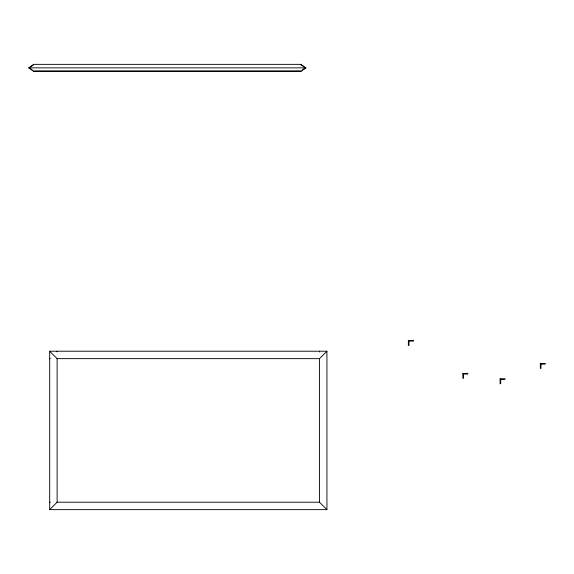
<?xml version="1.0" encoding="UTF-8"?>
<svg xmlns="http://www.w3.org/2000/svg" width="574" height="574" viewBox="0 0 574 574"><rect width="100%" height="100%" fill="white"/><g stroke="black" fill="none" stroke-linecap="round" stroke-linejoin="round"><path stroke-width="0.86" d="M49.687 351.216L49.687 509.64L57.113 502.214L319.503 502.214L326.929 509.64L326.929 351.216L49.622 351.216L57.113 358.642L57.113 502.214M57.048 358.642L319.503 358.642L326.929 351.216M28.7 67.861L33.651 64.36L300.991 64.36L305.942 67.861L300.991 71.363L33.651 71.363L28.7 67.861L305.942 67.861M30.759 66.842L33.651 64.797M302.433 69.906L305.325 67.861M49.687 358.642L50.304 358.642M540.349 363.486L545.3 363.486L545.3 364.11L540.966 364.11L540.349 363.486L540.349 368.436L540.966 368.436L540.966 364.11M462.881 373.416L467.832 373.416L467.832 374.04L463.505 374.04L462.881 373.416L462.881 378.366L463.505 378.366L463.505 374.04M500.09 378.775L505.041 378.775L505.041 379.392L500.715 379.392L500.09 378.775L500.09 383.726L500.715 383.726L500.715 379.392M49.687 502.214L50.304 502.214M49.687 509.64L326.929 509.64M300.991 64.797L303.876 66.842M29.317 67.861L32.209 69.906M319.503 358.642L319.503 502.214M300.991 71.363L300.991 70.925L33.651 70.925L33.651 71.363M57.048 351.216L57.113 351.833M413.316 340.518L408.365 340.518L408.365 345.469L408.982 345.469L408.982 341.135L413.316 341.135L413.316 340.518M319.503 351.833L319.503 351.216L319.438 351.833"/></g></svg>
